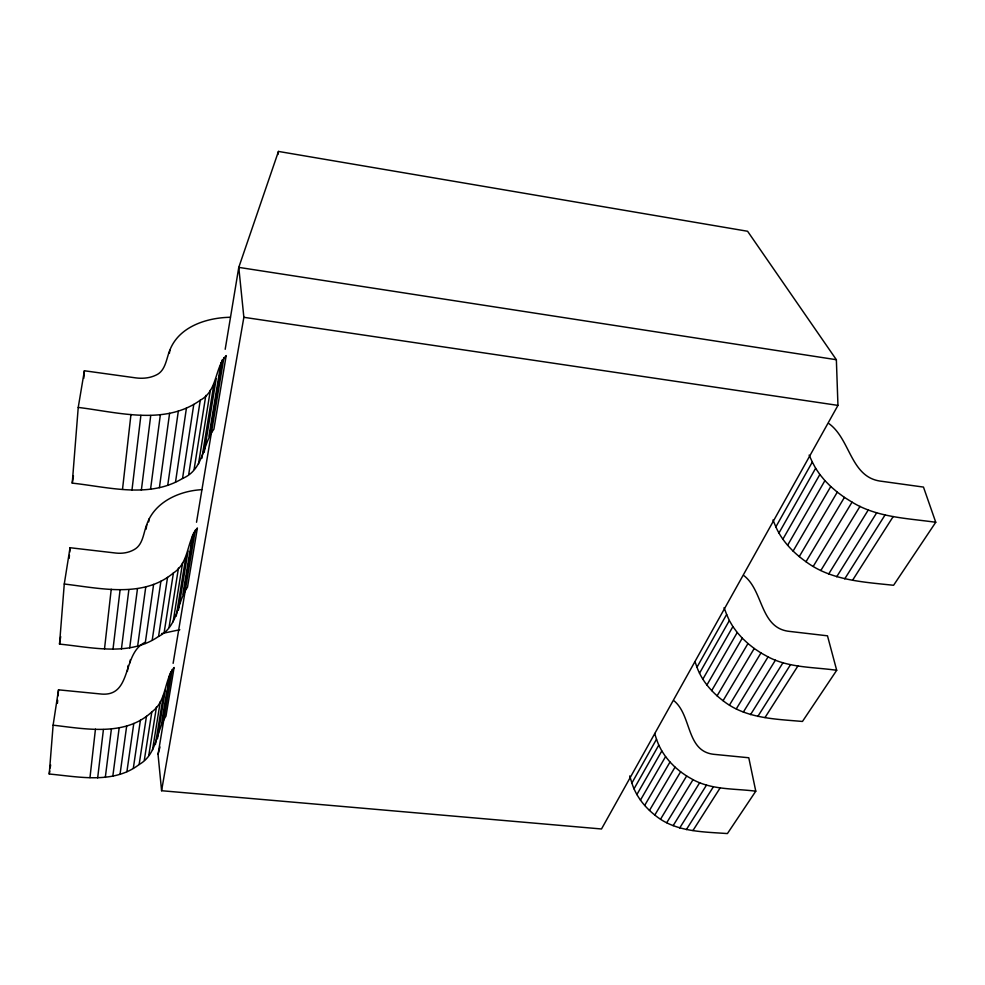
<?xml version="1.0" encoding="UTF-8"?>
<svg xmlns="http://www.w3.org/2000/svg" width="985" height="985" viewBox="0 0 985 985"><rect width="100%" height="100%" fill="white"/><g stroke="black" fill="none" stroke-linecap="round" stroke-linejoin="round"><path stroke-width="1.48" d="M53.116 725.182C85.387 728.888 125.28 736.854 151.825 711.896C166.711 701.221 163.879 680.623 174.099 667.485L165.972 716.107C155.913 731.399 157.366 754.214 139.144 764.52C113.423 784.405 78.714 776.722 49.25 774.025L53.116 725.182L58.521 689.832L100.051 693.92C132.778 697.86 121.561 654.052 144.832 642.466M64.271 584.019C99.694 588.156 142.948 598.634 173.409 572.975C189.514 562.743 186.411 541.085 197.394 527.972L187.507 587.171C176.758 602.672 178.199 626.632 158.573 636.433C129.466 656.761 91.839 647.268 59.519 644.104L64.271 584.019L70.046 547.722L116.008 553.077C122.115 553.718 128.469 552.807 133.862 549.778C143.108 544.951 143.317 533.193 146.753 524.648C154.423 501.968 179.405 490.825 201.839 489.68M78.234 407.421C117.597 412.198 164.643 425.877 200.263 400.206C217.685 390.946 214.373 368.255 226.193 355.597L213.893 429.201C202.393 444.641 203.673 469.71 182.545 478.464C149.092 498.755 108.104 486.972 72.25 483.13L78.234 407.421L84.39 370.766L135.868 377.895C142.579 378.757 149.597 378.154 155.765 375.236C165.64 371.037 166.219 358.934 169.789 350.315C178.913 326.441 206.948 317.662 230.416 317.269M57.438 703.278L57.672 700.298M58.041 695.816L58.521 689.832M69.184 558.298L69.43 555.281M69.676 552.253L70.046 547.722M83.774 378.338L84.39 370.766M89.98 777.596L95.446 729.159M104.521 648.795L111.231 589.264M122.509 489.373L130.956 414.476M97.663 777.891L103.425 729.528M112.992 649.275L120.084 589.855M131.965 490.148L140.88 415.399M105.309 777.424L111.379 729.122M121.426 648.98L128.875 589.646M141.36 490.111L150.73 415.51M112.819 776.217L119.16 727.952M129.688 647.908L137.481 588.661M150.557 489.274L160.346 414.82M127.36 671.413L128.148 665.478M146.162 529.13L146.753 524.648M169.383 353.356L169.789 350.315M129.946 662.77L130.34 659.79M148.71 521.878L149.104 518.886M120.047 774.284L126.671 726.043M137.654 646.074L145.768 586.888M159.398 487.661L169.592 413.331M126.917 771.649L133.788 723.446M145.189 643.525L153.623 584.4M167.745 485.285L178.334 411.077M133.307 768.386L140.412 720.17M152.195 640.287L160.912 581.212M175.502 482.207L186.436 408.098M49.25 774.025L49.706 770.984M50.173 767.955L50.629 764.926M139.144 764.52L146.457 716.304M158.573 636.433L167.536 577.382M182.545 478.464L193.774 404.453M144.327 760.125L151.825 711.896M164.236 632.013L173.409 572.975M188.775 474.13L200.263 400.206M59.519 644.104L60.688 636.618M148.809 755.261L156.455 707.008M169.112 627.1L178.457 568.074M194.119 469.279L205.816 395.416M152.503 750.016L160.272 701.726M173.126 621.781L182.619 562.743M198.49 463.972L210.359 390.171M155.396 744.475L163.251 696.124M176.229 616.117L185.82 557.067M201.851 458.296L213.831 384.532M72.25 483.13L73.444 475.804M157.44 738.688L165.332 690.276M178.408 610.207L188.049 551.12M204.178 452.349L216.207 378.609M161.737 722.99L169.728 674.417M182.939 594.152L192.691 534.966M208.955 436.158L221.083 362.468M162.685 720.503L170.7 671.905M183.961 591.603L193.725 532.417M210.027 433.597L222.191 359.931M225.196 349.293L238.776 267.378L278.459 151.431L747.59 231.266L836.363 359.722L837.952 405.389L601.503 828.976L161.589 790.721L158.043 754.375L172.178 669.566M173.126 663.348L195.313 530.065M196.52 522.247L223.915 357.617M161.589 790.721L243.861 317.305L238.776 267.378L836.363 359.722M277.93 154.448L278.459 151.431M158.043 754.375L159.976 746.962M674.085 700.852C691.926 715.664 686.028 751.21 713.743 754.313L748.785 757.761L755.778 791.189L727.422 833.569C702.662 831.783 674.971 831.993 654.816 815.038C644.399 806.789 635.854 795.818 631.878 783.038L656.503 739.242L654.668 733.493M744.032 575.708C763.658 591.086 759.94 628.233 789.391 631.385L827.486 635.817L836.696 670.292L802.455 721.463C775.343 719.062 745.448 718.558 723.064 700.704C711.65 692.098 701.911 680.795 696.974 667.239L726.634 614.455L724.074 607.671M829.025 423.673C850.843 439.544 850.437 477.996 881.723 481.296L923.474 487.083L935.75 522.272L893.58 585.287C863.636 582.037 831.168 580.51 806.013 561.733C793.393 552.77 782.152 541.208 775.86 526.889L812.317 462.039L809.128 455.107M634.008 788.85L658.768 745.14L656.503 739.242M699.498 673.26L729.356 620.55L726.634 614.455M778.926 533.082L815.629 468.281L812.317 462.039M636.876 794.575L661.809 750.964L658.768 745.14M702.822 679.219L732.902 626.595L729.356 620.55M782.853 539.238L819.852 474.511L815.629 468.281M640.447 800.14L665.564 756.628L661.809 750.964M706.898 685.031L737.236 632.505L732.902 626.595M787.594 545.284L824.913 480.631L819.852 474.511M644.658 805.459L669.997 762.045L665.564 756.628M711.687 690.608L742.271 638.182L737.236 632.505M793.085 551.107L830.761 486.541L824.913 480.631M649.472 810.446L675.033 767.13L669.997 762.045M717.092 695.853L747.972 643.537L742.271 638.182M799.254 556.611L837.287 492.155L830.761 486.541M654.816 815.038L680.61 771.821L675.033 767.13M723.064 700.704L754.227 648.487L747.972 643.537M806.013 561.733L844.416 497.388L837.287 492.155M660.59 819.138L686.631 776.02L680.61 771.821M729.491 705.063L760.949 652.957L754.227 648.487M813.241 566.375L852.037 502.141C877.155 517.568 907.456 518.27 935.75 522.272M666.734 822.697L693.021 779.677C712.217 790.093 734.81 788.468 755.778 791.189M736.288 708.868L768.054 656.884C789.157 667.99 813.733 666.98 836.696 670.292M820.85 570.463L860.028 506.352M673.137 825.664L699.67 782.73M743.343 712.069L775.417 660.184M828.717 573.947L868.265 509.959M679.712 827.979L706.479 785.131M750.558 714.617L782.927 662.819M836.708 576.754L876.625 512.889M686.348 829.616L713.349 786.855M757.81 716.452L790.462 664.764M844.724 578.848L884.973 515.106M692.947 830.54L720.183 787.852M765 717.56L797.912 665.958M852.604 580.19L893.186 516.571M161.614 633.589L179.812 629.735M243.861 317.305L837.952 405.389M760.949 652.957L768.054 656.884M686.631 776.02L693.021 779.677M844.416 497.388L852.037 502.141M772.954 519.994L775.86 526.889M695.078 661.871L696.974 667.239M629.747 775.958L631.878 783.038"/></g></svg>
